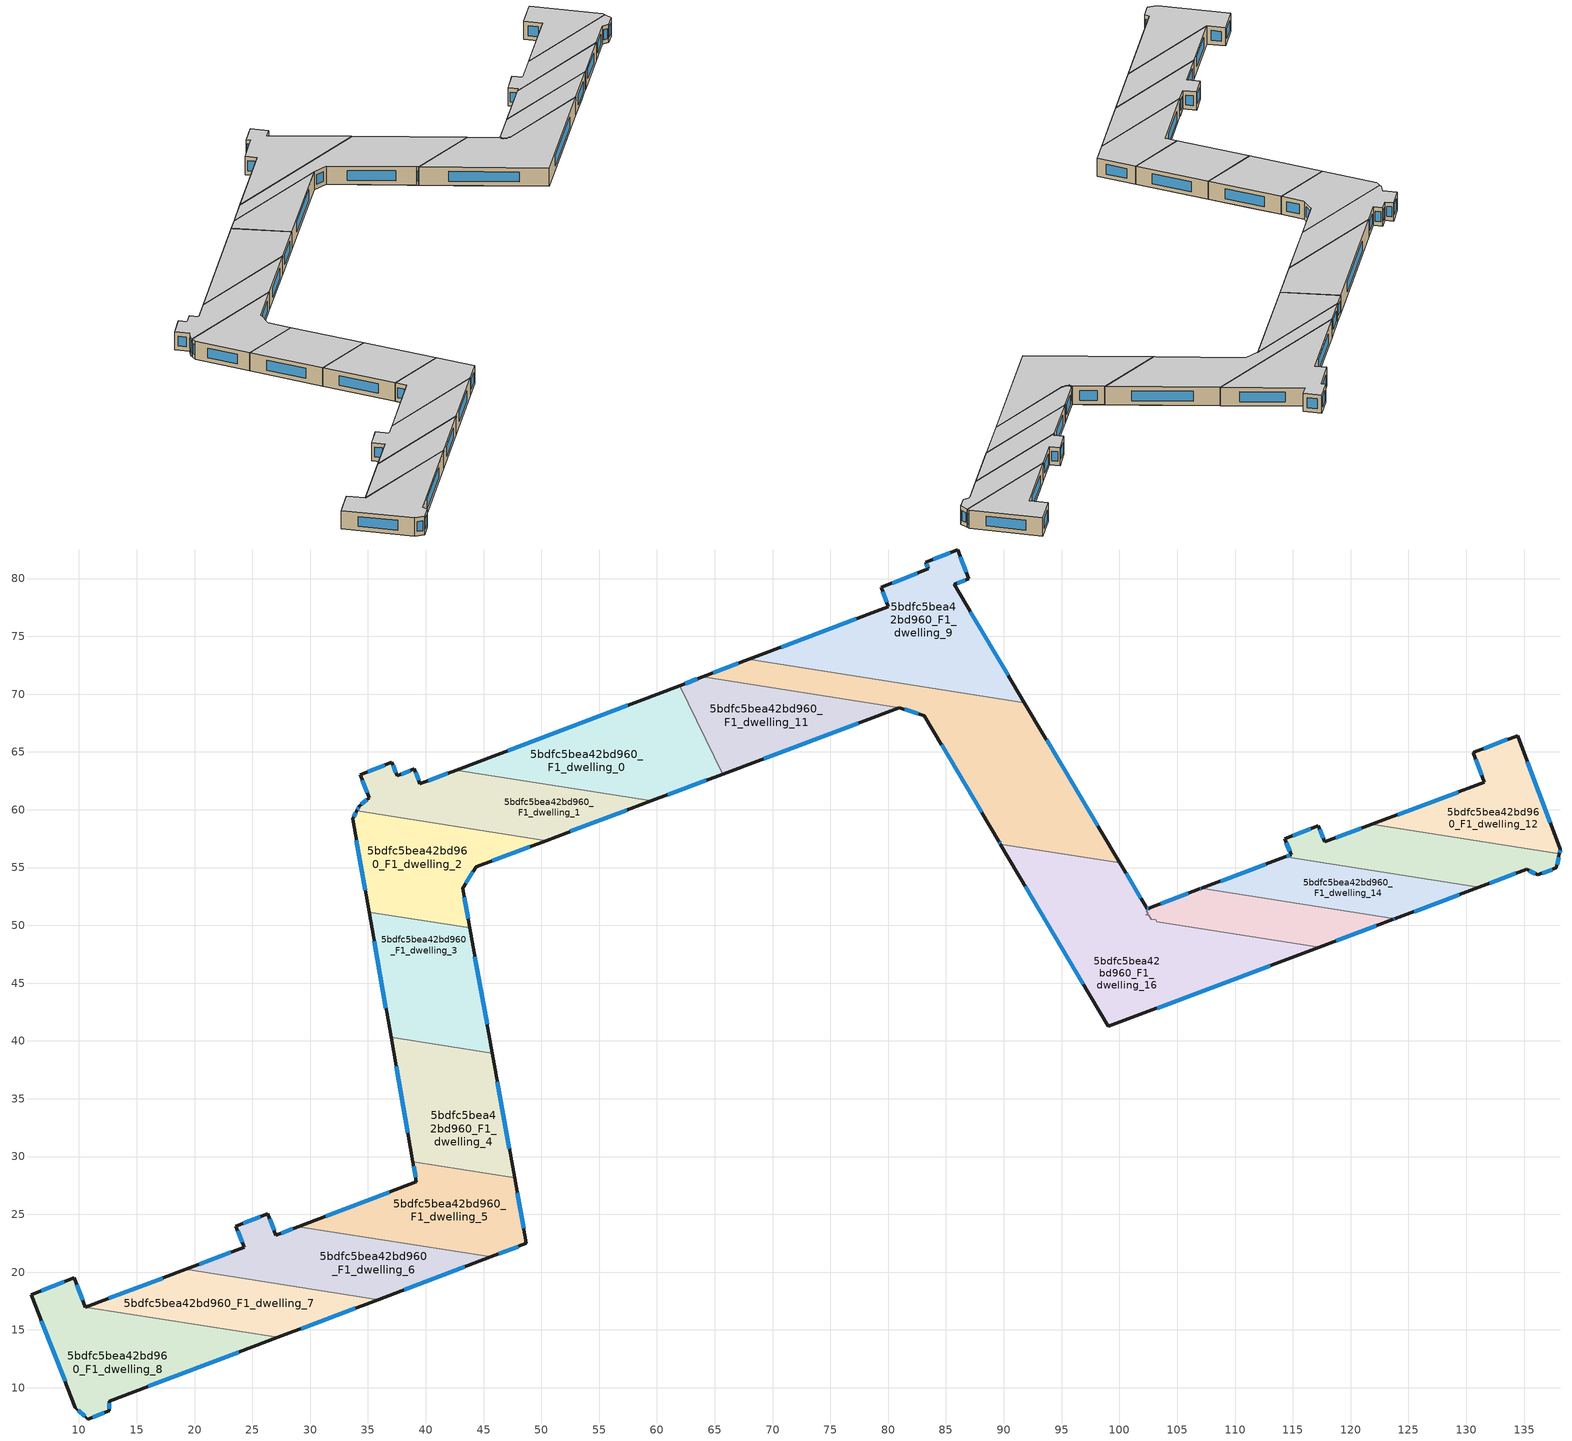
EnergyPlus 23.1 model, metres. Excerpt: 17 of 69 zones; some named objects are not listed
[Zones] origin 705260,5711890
5bdfc5bea42bd960_F1_dwelling_0
 floor to 5bdfc5bea42bd960_F0_dwelling_2 (EU_floor_Construction): 58.57,69.46 60.69,61.2 59.51,60.76 44.78,63.08 45.39,64.46 z3
 floor to 5bdfc5bea42bd960_F0_dwelling_9 (EU_floor_Construction): 61.97,70.74 65.69,63.09 60.69,61.2 58.57,69.46 z3
 floor to 5bdfc5bea42bd960_F0_dwelling_3 (EU_floor_Construction): 45.39,64.46 44.78,63.08 42.62,63.42 z3
 wall outside (EU_wall_Construction): 61.97,70.74 42.62,63.42 / 59.51,60.76 65.69,63.09 z3:6
 wall to 5bdfc5bea42bd960_F1_dwelling_1 (EU_wall_Construction): 42.62,63.42 59.51,60.76 z3:6
 wall to 5bdfc5bea42bd960_F1_dwelling_11 (EU_wall_Construction): 65.69,63.09 61.97,70.74 z3:6
 window (EU_Window_Construction): 57.49,69.05 47.1,65.11 / 60.94,61.3 64.26,62.55 z3.69:5.31
 ceiling to 5bdfc5bea42bd960_F2_dwelling_0 (EU_floor_Construction): 65.69,63.09 61.97,70.74 42.62,63.42 59.51,60.76 z6
5bdfc5bea42bd960_F1_dwelling_1
 floor to 5bdfc5bea42bd960_F0_dwelling_3 (EU_floor_Construction): 44.78,63.08 43.54,60.29 50.13,57.38 34.04,59.91 34.24,60.3 35.1,61.03 34.36,63.02 37.08,64.1 37.52,62.95 39.02,63.52 39.49,62.23 42.62,63.42 z3
 floor to 5bdfc5bea42bd960_F0_dwelling_2 (EU_floor_Construction): 59.51,60.76 50.42,57.34 50.13,57.38 43.54,60.29 44.78,63.08 z3
 wall outside (EU_wall_Construction): 42.62,63.42 39.49,62.23 39.02,63.52 37.52,62.95 37.08,64.1 34.36,63.02 35.1,61.03 34.24,60.3 34.04,59.91 / 50.42,57.34 59.51,60.76 z3:6
 wall to 5bdfc5bea42bd960_F1_dwelling_2 (EU_wall_Construction): 34.04,59.91 50.42,57.34 z3:6
 window (EU_Window_Construction): 36.45,63.85 34.99,63.27 / 37.42,63.22 37.18,63.84 / 38.67,63.39 37.87,63.08 / 39.38,62.53 39.13,63.22 / 41.9,63.14 40.22,62.5 / 52.52,58.13 57.4,59.97 / 34.2,60.21 34.09,60 / 34.9,60.86 34.44,60.47 / 34.53,62.56 34.92,61.49 z3.69:5.31
 ceiling to 5bdfc5bea42bd960_F2_dwelling_1 (EU_floor_Construction): 59.51,60.76 42.62,63.42 39.49,62.23 39.02,63.52 37.52,62.95 37.08,64.1 34.36,63.02 35.1,61.03 34.24,60.3 34.04,59.91 50.42,57.34 z6
5bdfc5bea42bd960_F1_dwelling_10
 floor to 5bdfc5bea42bd960_F0_dwelling_10 (EU_floor_Construction): 91.79,69.26 97.57,59.55 85.52,64.87 87.74,69.9 z3
 floor to 5bdfc5bea42bd960_F0_dwelling_8 (EU_floor_Construction): 87.74,69.9 85.33,64.43 83.13,68.15 80.94,68.83 73.94,69.93 67.42,72.81 67.95,73.01 z3
 floor to 5bdfc5bea42bd960_F0_dwelling_11 (EU_floor_Construction): 97.57,59.55 100.03,55.41 93.17,56.49 88.92,58.37 85.33,64.43 85.52,64.87 z3
 floor to 5bdfc5bea42bd960_F0_dwelling_9 (EU_floor_Construction): 73.94,69.93 63.96,71.5 67.42,72.81 z3
 floor to 5bdfc5bea42bd960_F0_dwelling_12 (EU_floor_Construction): 93.17,56.49 89.71,57.04 89.62,57.18 88.92,58.37 z3
 wall outside (EU_wall_Construction): 80.94,68.83 83.13,68.15 89.58,57.26 89.71,57.04 / 67.95,73.01 63.96,71.5 / 100.03,55.41 91.79,69.26 z3:6
 wall to 5bdfc5bea42bd960_F1_dwelling_11 (EU_wall_Construction): 63.96,71.5 80.94,68.83 z3:6
 wall to 5bdfc5bea42bd960_F1_dwelling_9 (EU_wall_Construction): 91.79,69.26 67.95,73.01 z3:6
 wall to 5bdfc5bea42bd960_F1_dwelling_16 (EU_wall_Construction): 89.71,57.04 100.03,55.41 z3:6
 window (EU_Window_Construction): 84.62,65.63 88.09,59.78 / 81.45,68.67 82.62,68.31 / 67.03,72.66 64.88,71.85 / 98.12,58.62 93.7,66.06 / 89.61,57.21 89.68,57.09 z3.69:5.31
 ceiling to 5bdfc5bea42bd960_F2_dwelling_10 (EU_floor_Construction): 100.03,55.41 91.79,69.26 67.95,73.01 63.96,71.5 80.94,68.83 83.13,68.15 89.58,57.26 89.71,57.04 z6
5bdfc5bea42bd960_F1_dwelling_11
 floor to 5bdfc5bea42bd960_F0_dwelling_9 (EU_floor_Construction): 78.51,67.91 65.69,63.09 61.97,70.74 63.96,71.5 73.94,69.93 z3
 floor to 5bdfc5bea42bd960_F0_dwelling_8 (EU_floor_Construction): 80.94,68.83 78.51,67.91 73.94,69.93 z3
 wall outside (EU_wall_Construction): 65.69,63.09 80.94,68.83 / 63.96,71.5 61.97,70.74 z3:6
 window (EU_Window_Construction): 69.22,64.42 77.41,67.5 / 63.5,71.32 62.43,70.92 z3.69:5.31
 ceiling to 5bdfc5bea42bd960_F2_dwelling_11 (EU_floor_Construction): 80.94,68.83 63.96,71.5 61.97,70.74 65.69,63.09 z6
5bdfc5bea42bd960_F1_dwelling_12
 floor to 5bdfc5bea42bd960_F0_dwelling_14 (EU_floor_Construction): 134.44,66.42 138.14,56.59 138.05,56.19 129.02,57.61 124.35,59.67 131.55,62.37 130.62,64.95 130.64,64.96 z3
 floor to 5bdfc5bea42bd960_F0_dwelling_15 (EU_floor_Construction): 129.02,57.61 121.85,58.74 124.35,59.67 z3
 wall outside (EU_wall_Construction): 138.05,56.19 138.14,56.59 134.44,66.42 130.64,64.96 130.62,64.95 131.55,62.37 121.84,58.74 z3:6
 wall to 5bdfc5bea42bd960_F1_dwelling_13 (EU_wall_Construction): 121.84,58.74 138.05,56.19 z3:6
 window (EU_Window_Construction): 130.84,64.35 131.34,62.97 / 133.56,66.08 131.52,65.29 / 137.28,58.86 135.3,64.14 / 138.07,56.28 138.12,56.5 / 129.31,61.53 124.09,59.58 z3.69:5.31
 ceiling to 5bdfc5bea42bd960_F2_dwelling_12 (EU_floor_Construction): 138.05,56.19 138.14,56.59 134.44,66.42 130.64,64.96 130.62,64.95 131.55,62.37 121.84,58.74 z6
5bdfc5bea42bd960_F1_dwelling_13
 floor to 5bdfc5bea42bd960_F0_dwelling_15 (EU_floor_Construction): 135.24,54.86 131.08,53.29 124.2,54.38 117.78,57.21 121.85,58.74 129.02,57.61 z3
 floor to 5bdfc5bea42bd960_F0_dwelling_14 (EU_floor_Construction): 138.05,56.19 137.8,54.96 136.29,54.4 136.19,54.36 135.24,54.86 129.02,57.61 z3
 floor to 5bdfc5bea42bd960_F0_dwelling_16 (EU_floor_Construction): 124.2,54.38 114.36,55.92 114.86,56.12 114.32,57.47 117.21,58.62 117.78,57.21 z3
 wall outside (EU_wall_Construction): 121.84,58.74 117.78,57.21 117.21,58.62 114.32,57.47 114.86,56.12 114.35,55.92 / 131.08,53.29 135.24,54.86 136.19,54.36 137.8,54.96 138.05,56.19 z3:6
 wall to 5bdfc5bea42bd960_F1_dwelling_14 (EU_wall_Construction): 114.35,55.92 131.08,53.29 z3:6
 window (EU_Window_Construction): 114.45,57.16 114.74,56.43 / 116.54,58.35 114.99,57.74 / 117.65,57.54 117.34,58.29 / 120.9,58.38 118.72,57.57 / 137.86,55.24 138,55.9 / 136.57,54.5 137.43,54.82 / 135.46,54.74 135.97,54.48 / 132.04,53.66 134.28,54.5 / 114.75,56.07 114.47,55.97 z3.69:5.31
 ceiling to 5bdfc5bea42bd960_F2_dwelling_13 (EU_floor_Construction): 137.8,54.96 138.05,56.19 121.84,58.74 117.78,57.21 117.21,58.62 114.32,57.47 114.86,56.12 114.35,55.92 131.08,53.29 135.24,54.86 136.19,54.36 z6
5bdfc5bea42bd960_F1_dwelling_14
 floor to 5bdfc5bea42bd960_F0_dwelling_16 (EU_floor_Construction): 128.68,52.4 123.8,50.56 116.08,51.77 110.27,54.34 110.3,54.41 114.36,55.92 124.2,54.38 z3
 floor to 5bdfc5bea42bd960_F0_dwelling_12 (EU_floor_Construction): 110.3,54.41 110.27,54.34 109.59,52.8 107.06,53.19 z3
 floor to 5bdfc5bea42bd960_F0_dwelling_15 (EU_floor_Construction): 131.08,53.29 128.68,52.4 124.2,54.38 z3
 floor to 5bdfc5bea42bd960_F0_dwelling_17 (EU_floor_Construction): 116.08,51.77 109.59,52.8 110.27,54.34 z3
 wall outside (EU_wall_Construction): 123.8,50.56 131.08,53.29 / 114.35,55.92 107.06,53.19 z3:6
 wall to 5bdfc5bea42bd960_F1_dwelling_15 (EU_wall_Construction): 107.06,53.19 123.8,50.56 z3:6
 window (EU_Window_Construction): 125.49,51.19 129.4,52.66 / 112.67,55.29 108.75,53.83 z3.69:5.31
 ceiling to 5bdfc5bea42bd960_F2_dwelling_14 (EU_floor_Construction): 131.08,53.29 114.35,55.92 107.06,53.19 123.8,50.56 z6
5bdfc5bea42bd960_F1_dwelling_15
 floor to 5bdfc5bea42bd960_F0_dwelling_12 (EU_floor_Construction): 109.59,52.8 108.15,49.54 103.24,50.31 103.14,50.48 102.76,50.54 102.56,50.88 102.28,50.92 102.48,51 102.33,51.26 102.61,51.37 102.54,51.5 107.06,53.19 z3
 floor to 5bdfc5bea42bd960_F0_dwelling_17 (EU_floor_Construction): 121.11,49.55 117.27,48.11 108.15,49.54 109.59,52.8 116.08,51.77 z3
 floor to 5bdfc5bea42bd960_F0_dwelling_16 (EU_floor_Construction): 123.8,50.56 123.77,50.55 121.11,49.55 116.08,51.77 z3
 wall outside (EU_wall_Construction): 107.06,53.19 106.96,53.16 102.54,51.5 / 117.27,48.11 123.71,50.53 123.8,50.56 z3:6
 wall to 5bdfc5bea42bd960_F1_dwelling_16 (EU_wall_Construction): 102.54,51.5 102.61,51.37 102.33,51.26 102.48,51 102.28,50.92 102.56,50.88 102.76,50.54 103.14,50.48 103.24,50.31 117.27,48.11 z3:6
 window (EU_Window_Construction): 107.04,53.18 106.99,53.17 / 123.73,50.53 123.78,50.55 / 118.76,48.67 122.22,49.97 / 105.94,52.77 103.56,51.88 z3.69:5.31
 ceiling to 5bdfc5bea42bd960_F2_dwelling_15 (EU_floor_Construction): 123.71,50.53 123.8,50.56 107.06,53.19 106.96,53.16 102.54,51.5 102.61,51.37 102.33,51.26 102.48,51 102.28,50.92 102.56,50.88 102.76,50.54 103.14,50.48 103.24,50.31 117.27,48.11 z6
5bdfc5bea42bd960_F1_dwelling_16
 floor to 5bdfc5bea42bd960_F0_dwelling_13 (EU_floor_Construction): 106.75,46.37 105.57,43.71 99.05,41.26 92.23,52.78 z3
 floor to 5bdfc5bea42bd960_F0_dwelling_12 (EU_floor_Construction): 108.15,49.54 106.75,46.37 92.23,52.78 89.71,57.04 93.17,56.49 101.61,52.76 102.39,51.45 102.54,51.5 102.61,51.37 102.33,51.26 102.48,51 102.28,50.92 102.56,50.88 102.76,50.54 103.14,50.48 103.24,50.31 z3
 floor to 5bdfc5bea42bd960_F0_dwelling_17 (EU_floor_Construction): 117.27,48.11 105.57,43.71 108.15,49.54 z3
 floor to 5bdfc5bea42bd960_F0_dwelling_11 (EU_floor_Construction): 100.03,55.41 101.61,52.76 93.17,56.49 z3
 wall outside (EU_wall_Construction): 102.54,51.5 102.39,51.45 100.03,55.41 / 89.71,57.04 99.05,41.26 117.27,48.11 z3:6
 window (EU_Window_Construction): 101.85,52.36 100.58,54.49 / 102.5,51.49 102.43,51.46 / 103.27,42.85 113.05,46.52 / 91.87,53.38 96.89,44.92 z3.69:5.31
 ceiling to 5bdfc5bea42bd960_F2_dwelling_16 (EU_floor_Construction): 117.27,48.11 103.24,50.31 103.14,50.48 102.76,50.54 102.56,50.88 102.28,50.92 102.48,51 102.33,51.26 102.61,51.37 102.54,51.5 102.39,51.45 100.03,55.41 89.71,57.04 99.05,41.26 z6
5bdfc5bea42bd960_F1_dwelling_2
 floor to 5bdfc5bea42bd960_F0_dwelling_3 (EU_floor_Construction): 50.13,57.38 50.16,57.37 50.09,57.21 44.36,55.05 43.19,53.2 43.81,49.77 35.1,51.14 33.68,59.23 34.04,59.91 z3
 floor to 5bdfc5bea42bd960_F0_dwelling_2 (EU_floor_Construction): 50.42,57.34 50.09,57.21 50.16,57.37 50.13,57.38 z3
 wall outside (EU_wall_Construction): 43.81,49.77 43.19,53.2 44.36,55.05 50.42,57.34 / 34.04,59.91 33.68,59.23 35.1,51.14 z3:6
 wall to 5bdfc5bea42bd960_F1_dwelling_3 (EU_wall_Construction): 35.1,51.14 43.81,49.77 z3:6
 window (EU_Window_Construction): 45.76,55.58 49.01,56.81 / 43.46,53.63 44.09,54.63 / 43.67,50.57 43.34,52.41 / 34.01,57.36 34.77,53.02 / 33.96,59.75 33.76,59.39 z3.69:5.31
 ceiling to 5bdfc5bea42bd960_F2_dwelling_2 (EU_floor_Construction): 43.81,49.77 43.19,53.2 44.36,55.05 50.42,57.34 34.04,59.91 33.68,59.23 35.1,51.14 z6
5bdfc5bea42bd960_F1_dwelling_3
 floor to 5bdfc5bea42bd960_F0_dwelling_4 (EU_floor_Construction): 44.34,44.21 42.26,39.5 37,40.32 36.35,44.01 37.73,47.13 z3
 floor to 5bdfc5bea42bd960_F0_dwelling_5 (EU_floor_Construction): 44.67,44.96 45.75,38.95 42.26,39.5 z3
 floor to 5bdfc5bea42bd960_F0_dwelling_3 (EU_floor_Construction): 43.81,49.77 44.67,44.96 44.34,44.21 37.73,47.13 36.35,44.01 35.1,51.14 z3
 wall outside (EU_wall_Construction): 35.1,51.14 37,40.32 / 45.75,38.95 43.81,49.77 z3:6
 wall to 5bdfc5bea42bd960_F1_dwelling_4 (EU_wall_Construction): 37,40.32 45.75,38.95 z3:6
 window (EU_Window_Construction): 35.54,48.64 36.56,42.83 / 45.3,41.45 44.26,47.27 z3.69:5.31
 ceiling to 5bdfc5bea42bd960_F2_dwelling_3 (EU_floor_Construction): 45.75,38.95 43.81,49.77 35.1,51.14 37,40.32 z6
5bdfc5bea42bd960_F1_dwelling_4
 floor to 5bdfc5bea42bd960_F0_dwelling_5 (EU_floor_Construction): 45.75,38.95 47.37,29.96 40,29.38 38.89,29.56 38.6,31.21 42.26,39.5 z3
 floor to 5bdfc5bea42bd960_F0_dwelling_4 (EU_floor_Construction): 42.26,39.5 38.6,31.21 37,40.32 z3
 floor to 5bdfc5bea42bd960_F0_dwelling_6 (EU_floor_Construction): 47.37,29.96 47.69,28.17 40,29.38 z3
 wall outside (EU_wall_Construction): 37,40.32 38.89,29.56 / 47.69,28.17 45.75,38.95 z3:6
 wall to 5bdfc5bea42bd960_F1_dwelling_5 (EU_wall_Construction): 38.89,29.56 47.69,28.17 z3:6
 window (EU_Window_Construction): 37.44,37.83 38.45,32.05 / 47.24,30.67 46.2,36.45 z3.69:5.31
 ceiling to 5bdfc5bea42bd960_F2_dwelling_4 (EU_floor_Construction): 47.69,28.17 45.75,38.95 37,40.32 38.89,29.56 z6
5bdfc5bea42bd960_F1_dwelling_5
 floor to 5bdfc5bea42bd960_F0_dwelling_6 (EU_floor_Construction): 47.69,28.17 48.71,22.49 45.6,21.31 28.96,23.93 39.2,27.81 38.94,29.3 40,29.38 z3
 floor to 5bdfc5bea42bd960_F0_dwelling_5 (EU_floor_Construction): 40,29.38 38.94,29.3 38.89,29.56 z3
 wall outside (EU_wall_Construction): 45.6,21.31 48.71,22.49 47.69,28.17 / 38.89,29.56 39.2,27.81 28.96,23.93 z3:6
 wall to 5bdfc5bea42bd960_F1_dwelling_6 (EU_wall_Construction): 28.96,23.93 45.6,21.31 z3:6
 window (EU_Window_Construction): 48.47,23.81 47.93,26.86 / 46.32,21.59 47.99,22.22 / 36.83,26.91 31.33,24.83 / 38.96,29.15 39.13,28.21 z3.69:5.31
 ceiling to 5bdfc5bea42bd960_F2_dwelling_5 (EU_floor_Construction): 48.71,22.49 47.69,28.17 38.89,29.56 39.2,27.81 28.96,23.93 45.6,21.31 z6
5bdfc5bea42bd960_F1_dwelling_6
 floor to 5bdfc5bea42bd960_F0_dwelling_6 (EU_floor_Construction): 45.6,21.31 35.89,17.64 30.7,18.45 28.88,23.9 28.96,23.93 z3
 floor to 5bdfc5bea42bd960_F0_dwelling_0 (EU_floor_Construction): 28.88,23.9 30.7,18.45 19.25,20.25 24.28,22.16 23.58,23.99 26.34,25.04 27.05,23.21 z3
 wall outside (EU_wall_Construction): 35.89,17.64 45.6,21.31 / 28.96,23.93 27.05,23.21 26.34,25.04 23.58,23.99 24.28,22.16 19.25,20.25 z3:6
 wall to 5bdfc5bea42bd960_F1_dwelling_7 (EU_wall_Construction): 19.25,20.25 35.89,17.64 z3:6
 window (EU_Window_Construction): 38.14,18.49 43.36,20.46 / 23.12,21.72 20.41,20.69 / 23.74,23.57 24.12,22.58 / 25.7,24.79 24.22,24.23 / 26.88,23.63 26.5,24.61 / 28.52,23.76 27.49,23.37 z3.69:5.31
 ceiling to 5bdfc5bea42bd960_F2_dwelling_6 (EU_floor_Construction): 45.6,21.31 28.96,23.93 27.05,23.21 26.34,25.04 23.58,23.99 24.28,22.16 19.25,20.25 35.89,17.64 z6
5bdfc5bea42bd960_F1_dwelling_7
 floor to 5bdfc5bea42bd960_F0_dwelling_0 (EU_floor_Construction): 30.7,18.45 31.53,15.99 27.21,14.35 10.56,16.97 19.25,20.25 z3
 floor to 5bdfc5bea42bd960_F0_dwelling_6 (EU_floor_Construction): 35.89,17.64 31.53,15.99 30.7,18.45 z3
 wall outside (EU_wall_Construction): 19.25,20.25 10.56,16.97 / 27.21,14.35 35.89,17.64 z3:6
 wall to 5bdfc5bea42bd960_F1_dwelling_8 (EU_wall_Construction): 10.56,16.97 27.21,14.35 z3:6
 window (EU_Window_Construction): 17.24,19.49 12.57,17.73 / 29.22,15.11 33.88,16.88 z3.69:5.31
 ceiling to 5bdfc5bea42bd960_F2_dwelling_7 (EU_floor_Construction): 35.89,17.64 19.25,20.25 10.56,16.97 27.21,14.35 z6
5bdfc5bea42bd960_F1_dwelling_8
 floor to 5bdfc5bea42bd960_F0_dwelling_1 (EU_floor_Construction): 21.44,12.17 12.64,8.84 12.61,8.01 10.77,7.3 9.7,8.28 5.87,18.06 9.6,19.5 10.56,16.97 z3
 floor to 5bdfc5bea42bd960_F0_dwelling_0 (EU_floor_Construction): 27.21,14.35 21.44,12.17 10.56,16.97 z3
 wall outside (EU_wall_Construction): 10.56,16.97 9.6,19.5 5.87,18.06 9.7,8.28 10.77,7.3 12.61,8.01 12.64,8.84 27.21,14.35 z3:6
 window (EU_Window_Construction): 16.02,10.11 23.84,13.08 / 12.62,8.2 12.64,8.65 / 11.19,7.47 12.19,7.85 / 9.95,8.06 10.52,7.53 / 6.76,15.8 8.81,10.55 / 8.74,19.17 6.73,18.39 / 10.34,17.56 9.82,18.92 z3.69:5.31
 ceiling to 5bdfc5bea42bd960_F2_dwelling_8 (EU_floor_Construction): 27.21,14.35 10.56,16.97 9.6,19.5 5.87,18.06 9.7,8.28 10.77,7.3 12.61,8.01 12.64,8.84 z6
5bdfc5bea42bd960_F1_dwelling_9
 floor to 5bdfc5bea42bd960_F0_dwelling_7 (EU_floor_Construction): 86.03,82.47 86.98,79.96 85.7,79.5 89.3,73.44 87.96,70.39 75.53,75.88 80.01,77.58 79.39,79.22 83.47,80.84 83.26,81.41 z3
 floor to 5bdfc5bea42bd960_F0_dwelling_10 (EU_floor_Construction): 89.3,73.44 91.79,69.26 87.74,69.9 z3
 floor to 5bdfc5bea42bd960_F0_dwelling_8 (EU_floor_Construction): 87.96,70.39 87.74,69.9 67.95,73.01 75.53,75.88 z3
 wall outside (EU_wall_Construction): 91.79,69.26 85.7,79.5 86.98,79.96 86.03,82.47 83.26,81.41 83.47,80.84 79.39,79.22 80.01,77.58 67.95,73.01 z3:6
 window (EU_Window_Construction): 79.53,78.84 79.86,77.96 / 82.52,80.46 80.33,79.6 / 83.31,81.27 83.42,80.97 / 85.39,82.22 83.9,81.65 / 86.76,80.54 86.25,81.89 / 85.99,79.61 86.68,79.86 / 90.38,71.63 87.11,77.13 / 77.22,76.52 70.74,74.07 z3.69:5.31
 ceiling to 5bdfc5bea42bd960_F2_dwelling_9 (EU_floor_Construction): 91.79,69.26 85.7,79.5 86.98,79.96 86.03,82.47 83.26,81.41 83.47,80.84 79.39,79.22 80.01,77.58 67.95,73.01 z6
[Building]
EU S2 Campaign: North Axis=0; Terrain=City; Solar Distribution=FullExterior
[Site:Location]
London: Latitude=51.5; Longitude=-0.5; Time Zone=0; Elevation=25
[SizingPeriod:WeatherFileDays]
AnnualSizingPeriod: Begin Month=1; Begin Day of Month=1; End Month=12; End Day of Month=31; Day of Week for Start Day=Monday; Use Weather File Daylight Saving Period=No; Use Weather File Rain and Snow Indicators=No
[MATERIAL]
EU_InternalMass_Material: Roughness=MediumRough; Thickness=0.1; Conductivity=1; Density=1800; Specific Heat=900; Thermal Absorptance=0.9; Solar Absorptance=0.7; Visible Absorptance=0.7
[MATERIAL:NOMASS] Roughness=MediumRough; Thermal Absorptance=0.9; Solar Absorptance=0.7; Visible Absorptance=0.7
Name | Thermal Resistance
EU_wall_NoMass | 0.635353
EU_floor_NoMass | 1.96382
[WINDOWMATERIAL:SIMPLEGLAZINGSYSTEM]
EU_Window_SimpleGlazing: UFactor=2.96269; Solar Heat Gain Coefficient=0.76; Visible Transmittance=0.76
[CONSTRUCTION]
EU_wall_Construction: EU_wall_NoMass
EU_floor_Construction: EU_floor_NoMass
EU_InternalMass_Construction: EU_InternalMass_Material
EU_Window_Construction: EU_Window_SimpleGlazing
[ZONE] Type=1; Multiplier=1; Ceiling Height=autocalculate; Floor Area=autocalculate; Part of Total Floor Area=Yes
Name | Volume
5bdfc5bea42bd960_F1_dwelling_0 | 346.6875
5bdfc5bea42bd960_F1_dwelling_1 | 275.544
5bdfc5bea42bd960_F1_dwelling_10 | 493.362
5bdfc5bea42bd960_F1_dwelling_11 | 234.375
5bdfc5bea42bd960_F1_dwelling_12 | 211.975
5bdfc5bea42bd960_F1_dwelling_13 | 219.42
5bdfc5bea42bd960_F1_dwelling_14 | 194.71
5bdfc5bea42bd960_F1_dwelling_15 | 171.369
5bdfc5bea42bd960_F1_dwelling_16 | 499.579
5bdfc5bea42bd960_F1_dwelling_2 | 275.589
5bdfc5bea42bd960_F1_dwelling_3 | 275.548
5bdfc5bea42bd960_F1_dwelling_4 | 275.533
5bdfc5bea42bd960_F1_dwelling_5 | 273.933
5bdfc5bea42bd960_F1_dwelling_6 | 277.2
5bdfc5bea42bd960_F1_dwelling_7 | 232.2
5bdfc5bea42bd960_F1_dwelling_8 | 318.9375
5bdfc5bea42bd960_F1_dwelling_9 | 384.081
[INTERNALMASS] Construction=EU_InternalMass_Construction
Name | Zone or ZoneList | Surface Area
5bdfc5bea42bd960_F1_dwelling_0_EU_InternalMass | 5bdfc5bea42bd960_F1_dwelling_0 | 115.563
5bdfc5bea42bd960_F1_dwelling_1_EU_InternalMass | 5bdfc5bea42bd960_F1_dwelling_1 | 91.8486
5bdfc5bea42bd960_F1_dwelling_2_EU_InternalMass | 5bdfc5bea42bd960_F1_dwelling_2 | 91.8633
5bdfc5bea42bd960_F1_dwelling_3_EU_InternalMass | 5bdfc5bea42bd960_F1_dwelling_3 | 91.8493
5bdfc5bea42bd960_F1_dwelling_4_EU_InternalMass | 5bdfc5bea42bd960_F1_dwelling_4 | 91.8446
5bdfc5bea42bd960_F1_dwelling_5_EU_InternalMass | 5bdfc5bea42bd960_F1_dwelling_5 | 91.3112
5bdfc5bea42bd960_F1_dwelling_6_EU_InternalMass | 5bdfc5bea42bd960_F1_dwelling_6 | 92.3996
5bdfc5bea42bd960_F1_dwelling_7_EU_InternalMass | 5bdfc5bea42bd960_F1_dwelling_7 | 77.3999
5bdfc5bea42bd960_F1_dwelling_8_EU_InternalMass | 5bdfc5bea42bd960_F1_dwelling_8 | 106.313
5bdfc5bea42bd960_F1_dwelling_9_EU_InternalMass | 5bdfc5bea42bd960_F1_dwelling_9 | 128.035
5bdfc5bea42bd960_F1_dwelling_10_EU_InternalMass | 5bdfc5bea42bd960_F1_dwelling_10 | 164.448
5bdfc5bea42bd960_F1_dwelling_11_EU_InternalMass | 5bdfc5bea42bd960_F1_dwelling_11 | 78.1274
5bdfc5bea42bd960_F1_dwelling_12_EU_InternalMass | 5bdfc5bea42bd960_F1_dwelling_12 | 70.6648
5bdfc5bea42bd960_F1_dwelling_13_EU_InternalMass | 5bdfc5bea42bd960_F1_dwelling_13 | 73.1359
5bdfc5bea42bd960_F1_dwelling_14_EU_InternalMass | 5bdfc5bea42bd960_F1_dwelling_14 | 64.8996
5bdfc5bea42bd960_F1_dwelling_15_EU_InternalMass | 5bdfc5bea42bd960_F1_dwelling_15 | 57.1176
5bdfc5bea42bd960_F1_dwelling_16_EU_InternalMass | 5bdfc5bea42bd960_F1_dwelling_16 | 166.529
[OTHEREQUIPMENT] Fuel Type=Electricity; Design Level Calculation Method=Watts/Area; Power per Zone Floor Area=1; Fraction Latent=0; Fraction Radiant=0; Fraction Lost=0; Carbon Dioxide Generation Rate=0; EndUse Subcategory=EU_Step8_InternalGains
Name | Zone or ZoneList or Space or SpaceList | Schedule
EU_Step8_InternalGain_5bdfc5bea42bd960_F1_dwelling_0_f000 | 5bdfc5bea42bd960_F1_dwelling_0 | EU_Step8_GainSchedule_5bdfc5bea42bd960_F1_dwelling_0_f000
EU_Step8_InternalGain_5bdfc5bea42bd960_F1_dwelling_1_f000 | 5bdfc5bea42bd960_F1_dwelling_1 | EU_Step8_GainSchedule_5bdfc5bea42bd960_F1_dwelling_1_f000
EU_Step8_InternalGain_5bdfc5bea42bd960_F1_dwelling_2_f000 | 5bdfc5bea42bd960_F1_dwelling_2 | EU_Step8_GainSchedule_5bdfc5bea42bd960_F1_dwelling_2_f000
EU_Step8_InternalGain_5bdfc5bea42bd960_F1_dwelling_3_f000 | 5bdfc5bea42bd960_F1_dwelling_3 | EU_Step8_GainSchedule_5bdfc5bea42bd960_F1_dwelling_3_f000
EU_Step8_InternalGain_5bdfc5bea42bd960_F1_dwelling_4_f000 | 5bdfc5bea42bd960_F1_dwelling_4 | EU_Step8_GainSchedule_5bdfc5bea42bd960_F1_dwelling_4_f000
EU_Step8_InternalGain_5bdfc5bea42bd960_F1_dwelling_5_f000 | 5bdfc5bea42bd960_F1_dwelling_5 | EU_Step8_GainSchedule_5bdfc5bea42bd960_F1_dwelling_5_f000
EU_Step8_InternalGain_5bdfc5bea42bd960_F1_dwelling_6_f000 | 5bdfc5bea42bd960_F1_dwelling_6 | EU_Step8_GainSchedule_5bdfc5bea42bd960_F1_dwelling_6_f000
EU_Step8_InternalGain_5bdfc5bea42bd960_F1_dwelling_7_f000 | 5bdfc5bea42bd960_F1_dwelling_7 | EU_Step8_GainSchedule_5bdfc5bea42bd960_F1_dwelling_7_f000
EU_Step8_InternalGain_5bdfc5bea42bd960_F1_dwelling_8_f000 | 5bdfc5bea42bd960_F1_dwelling_8 | EU_Step8_GainSchedule_5bdfc5bea42bd960_F1_dwelling_8_f000
EU_Step8_InternalGain_5bdfc5bea42bd960_F1_dwelling_9_f000 | 5bdfc5bea42bd960_F1_dwelling_9 | EU_Step8_GainSchedule_5bdfc5bea42bd960_F1_dwelling_9_f000
EU_Step8_InternalGain_5bdfc5bea42bd960_F1_dwelling_10_f000 | 5bdfc5bea42bd960_F1_dwelling_10 | EU_Step8_GainSchedule_5bdfc5bea42bd960_F1_dwelling_10_f000
EU_Step8_InternalGain_5bdfc5bea42bd960_F1_dwelling_11_f000 | 5bdfc5bea42bd960_F1_dwelling_11 | EU_Step8_GainSchedule_5bdfc5bea42bd960_F1_dwelling_11_f000
EU_Step8_InternalGain_5bdfc5bea42bd960_F1_dwelling_12_f000 | 5bdfc5bea42bd960_F1_dwelling_12 | EU_Step8_GainSchedule_5bdfc5bea42bd960_F1_dwelling_12_f000
EU_Step8_InternalGain_5bdfc5bea42bd960_F1_dwelling_13_f000 | 5bdfc5bea42bd960_F1_dwelling_13 | EU_Step8_GainSchedule_5bdfc5bea42bd960_F1_dwelling_13_f000
EU_Step8_InternalGain_5bdfc5bea42bd960_F1_dwelling_14_f000 | 5bdfc5bea42bd960_F1_dwelling_14 | EU_Step8_GainSchedule_5bdfc5bea42bd960_F1_dwelling_14_f000
EU_Step8_InternalGain_5bdfc5bea42bd960_F1_dwelling_15_f000 | 5bdfc5bea42bd960_F1_dwelling_15 | EU_Step8_GainSchedule_5bdfc5bea42bd960_F1_dwelling_15_f000
EU_Step8_InternalGain_5bdfc5bea42bd960_F1_dwelling_16_f000 | 5bdfc5bea42bd960_F1_dwelling_16 | EU_Step8_GainSchedule_5bdfc5bea42bd960_F1_dwelling_16_f000
[ZONEVENTILATION:DESIGNFLOWRATE] Schedule=EU_AlwaysOn; Design Flow Rate Calculation Method=AirChanges/Hour; Air Changes per Hour=0.555504; Ventilation Type=Natural; Fan Pressure Rise=0; Fan Total Efficiency=1; Constant Term Coefficient=1; Temperature Term Coefficient=0; Velocity Term Coefficient=0; Velocity Squared Term Coefficient=0; Minimum Indoor Temperature=-100; Maximum Indoor Temperature=100; Delta Temperature=-100; Minimum Outdoor Temperature=-100; Maximum Outdoor Temperature=100; Maximum Wind Speed=40
Name | Zone or ZoneList or Space or SpaceList
EU_ConstantAir_5bdfc5bea42bd960_F1_dwelling_0 | 5bdfc5bea42bd960_F1_dwelling_0
EU_ConstantAir_5bdfc5bea42bd960_F1_dwelling_1 | 5bdfc5bea42bd960_F1_dwelling_1
EU_ConstantAir_5bdfc5bea42bd960_F1_dwelling_2 | 5bdfc5bea42bd960_F1_dwelling_2
EU_ConstantAir_5bdfc5bea42bd960_F1_dwelling_3 | 5bdfc5bea42bd960_F1_dwelling_3
EU_ConstantAir_5bdfc5bea42bd960_F1_dwelling_4 | 5bdfc5bea42bd960_F1_dwelling_4
EU_ConstantAir_5bdfc5bea42bd960_F1_dwelling_5 | 5bdfc5bea42bd960_F1_dwelling_5
EU_ConstantAir_5bdfc5bea42bd960_F1_dwelling_6 | 5bdfc5bea42bd960_F1_dwelling_6
EU_ConstantAir_5bdfc5bea42bd960_F1_dwelling_7 | 5bdfc5bea42bd960_F1_dwelling_7
EU_ConstantAir_5bdfc5bea42bd960_F1_dwelling_8 | 5bdfc5bea42bd960_F1_dwelling_8
EU_ConstantAir_5bdfc5bea42bd960_F1_dwelling_9 | 5bdfc5bea42bd960_F1_dwelling_9
EU_ConstantAir_5bdfc5bea42bd960_F1_dwelling_10 | 5bdfc5bea42bd960_F1_dwelling_10
EU_ConstantAir_5bdfc5bea42bd960_F1_dwelling_11 | 5bdfc5bea42bd960_F1_dwelling_11
EU_ConstantAir_5bdfc5bea42bd960_F1_dwelling_12 | 5bdfc5bea42bd960_F1_dwelling_12
EU_ConstantAir_5bdfc5bea42bd960_F1_dwelling_13 | 5bdfc5bea42bd960_F1_dwelling_13
EU_ConstantAir_5bdfc5bea42bd960_F1_dwelling_14 | 5bdfc5bea42bd960_F1_dwelling_14
EU_ConstantAir_5bdfc5bea42bd960_F1_dwelling_15 | 5bdfc5bea42bd960_F1_dwelling_15
EU_ConstantAir_5bdfc5bea42bd960_F1_dwelling_16 | 5bdfc5bea42bd960_F1_dwelling_16
[HVACTEMPLATE:ZONE:IDEALLOADSAIRSYSTEM] System Availability Schedule=EU_AlwaysOn; Maximum Heating Supply Air Temperature=50; Minimum Cooling Supply Air Temperature=13; Maximum Heating Supply Air Humidity Ratio=0.0156; Minimum Cooling Supply Air Humidity Ratio=0.0077; Heating Limit=NoLimit; Cooling Limit=NoLimit; Heating Availability Schedule=EU_AlwaysOn; Cooling Availability Schedule=EU_CoolingOff; Dehumidification Control Type=ConstantSensibleHeatRatio; Cooling Sensible Heat Ratio=0.7; Dehumidification Setpoint=60; Humidification Control Type=None; Humidification Setpoint=30; Outdoor Air Method=None; Outdoor Air Flow Rate per Person=0.00944; Outdoor Air Flow Rate per Zone Floor Area=0; Outdoor Air Flow Rate per Zone=0; Demand Controlled Ventilation Type=None; Outdoor Air Economizer Type=NoEconomizer; Heat Recovery Type=None; Sensible Heat Recovery Effectiveness=0.7; Latent Heat Recovery Effectiveness=0.65
Name | Template Thermostat
5bdfc5bea42bd960_F1_dwelling_0 | EU_HeatOnly_5bdfc5bea42bd960_F1_dwelling_0
5bdfc5bea42bd960_F1_dwelling_1 | EU_HeatOnly_5bdfc5bea42bd960_F1_dwelling_1
5bdfc5bea42bd960_F1_dwelling_2 | EU_HeatOnly_5bdfc5bea42bd960_F1_dwelling_2
5bdfc5bea42bd960_F1_dwelling_3 | EU_HeatOnly_5bdfc5bea42bd960_F1_dwelling_3
5bdfc5bea42bd960_F1_dwelling_4 | EU_HeatOnly_5bdfc5bea42bd960_F1_dwelling_4
5bdfc5bea42bd960_F1_dwelling_5 | EU_HeatOnly_5bdfc5bea42bd960_F1_dwelling_5
5bdfc5bea42bd960_F1_dwelling_6 | EU_HeatOnly_5bdfc5bea42bd960_F1_dwelling_6
5bdfc5bea42bd960_F1_dwelling_7 | EU_HeatOnly_5bdfc5bea42bd960_F1_dwelling_7
5bdfc5bea42bd960_F1_dwelling_8 | EU_HeatOnly_5bdfc5bea42bd960_F1_dwelling_8
5bdfc5bea42bd960_F1_dwelling_9 | EU_HeatOnly_5bdfc5bea42bd960_F1_dwelling_9
5bdfc5bea42bd960_F1_dwelling_10 | EU_HeatOnly_5bdfc5bea42bd960_F1_dwelling_10
5bdfc5bea42bd960_F1_dwelling_11 | EU_HeatOnly_5bdfc5bea42bd960_F1_dwelling_11
5bdfc5bea42bd960_F1_dwelling_12 | EU_HeatOnly_5bdfc5bea42bd960_F1_dwelling_12
5bdfc5bea42bd960_F1_dwelling_13 | EU_HeatOnly_5bdfc5bea42bd960_F1_dwelling_13
5bdfc5bea42bd960_F1_dwelling_14 | EU_HeatOnly_5bdfc5bea42bd960_F1_dwelling_14
5bdfc5bea42bd960_F1_dwelling_15 | EU_HeatOnly_5bdfc5bea42bd960_F1_dwelling_15
5bdfc5bea42bd960_F1_dwelling_16 | EU_HeatOnly_5bdfc5bea42bd960_F1_dwelling_16
[SIZING:ZONE] Zone Cooling Design Supply Air Temperature Input Method=SupplyAirTemperature; Zone Cooling Design Supply Air Temperature=13; Zone Heating Design Supply Air Temperature Input Method=SupplyAirTemperature; Zone Heating Design Supply Air Temperature=50; Zone Cooling Design Supply Air Humidity Ratio=0.008; Zone Heating Design Supply Air Humidity Ratio=0.008; Cooling Design Air Flow Method=DesignDay; Cooling Design Air Flow Rate=0; Cooling Minimum Air Flow per Zone Floor Area=0.000762; Cooling Minimum Air Flow=0; Cooling Minimum Air Flow Fraction=0.2; Heating Design Air Flow Method=DesignDay; Heating Design Air Flow Rate=0; Heating Maximum Air Flow per Zone Floor Area=0.002032; Heating Maximum Air Flow=0.141576; Heating Maximum Air Flow Fraction=0.3; Account for Dedicated Outdoor Air System=No; Dedicated Outdoor Air System Control Strategy=NeutralSupplyAir; Dedicated Outdoor Air Low Setpoint Temperature for Design=autosize; Dedicated Outdoor Air High Setpoint Temperature for Design=autosize; Zone Load Sizing Method=Sensible Load Only No Latent Load; Zone Latent Cooling Design Supply Air Humidity Ratio Input Method=HumidityRatioDifference; Zone Cooling Design Supply Air Humidity Ratio Difference=0.005; Zone Latent Heating Design Supply Air Humidity Ratio Input Method=HumidityRatioDifference; Zone Humidification Design Supply Air Humidity Ratio Difference=0.005
5bdfc5bea42bd960_F1_dwelling_0; 5bdfc5bea42bd960_F1_dwelling_1; 5bdfc5bea42bd960_F1_dwelling_2; 5bdfc5bea42bd960_F1_dwelling_3; 5bdfc5bea42bd960_F1_dwelling_4; 5bdfc5bea42bd960_F1_dwelling_5; 5bdfc5bea42bd960_F1_dwelling_6; 5bdfc5bea42bd960_F1_dwelling_7; 5bdfc5bea42bd960_F1_dwelling_8; 5bdfc5bea42bd960_F1_dwelling_9; 5bdfc5bea42bd960_F1_dwelling_10; 5bdfc5bea42bd960_F1_dwelling_11; 5bdfc5bea42bd960_F1_dwelling_12; 5bdfc5bea42bd960_F1_dwelling_13; 5bdfc5bea42bd960_F1_dwelling_14; 5bdfc5bea42bd960_F1_dwelling_15; 5bdfc5bea42bd960_F1_dwelling_16
[SCHEDULE:CONSTANT]
Name | Hourly Value
EU_AlwaysOn | 1
EU_CoolingOff | 0
[SCHEDULE:FILE] Column Number=1; Rows to Skip at Top=0; Number of Hours of Data=8760; Column Separator=Comma; Interpolate to Timestep=No; Minutes per Item=60; Adjust Schedule for Daylight Savings=Yes
Name | File
EU_Step8_GainSchedule_5bdfc5bea42bd960_F1_dwelling_0_f000 | ../../schedules/5bdfc5bea42bd960/5bdfc5bea42bd960_F1_dwelling_0_f000_gain.csv
EU_Step8_GainSchedule_5bdfc5bea42bd960_F1_dwelling_1_f000 | ../../schedules/5bdfc5bea42bd960/5bdfc5bea42bd960_F1_dwelling_1_f000_gain.csv
EU_Step8_GainSchedule_5bdfc5bea42bd960_F1_dwelling_2_f000 | ../../schedules/5bdfc5bea42bd960/5bdfc5bea42bd960_F1_dwelling_2_f000_gain.csv
EU_Step8_GainSchedule_5bdfc5bea42bd960_F1_dwelling_3_f000 | ../../schedules/5bdfc5bea42bd960/5bdfc5bea42bd960_F1_dwelling_3_f000_gain.csv
EU_Step8_GainSchedule_5bdfc5bea42bd960_F1_dwelling_4_f000 | ../../schedules/5bdfc5bea42bd960/5bdfc5bea42bd960_F1_dwelling_4_f000_gain.csv
EU_Step8_GainSchedule_5bdfc5bea42bd960_F1_dwelling_5_f000 | ../../schedules/5bdfc5bea42bd960/5bdfc5bea42bd960_F1_dwelling_5_f000_gain.csv
EU_Step8_GainSchedule_5bdfc5bea42bd960_F1_dwelling_6_f000 | ../../schedules/5bdfc5bea42bd960/5bdfc5bea42bd960_F1_dwelling_6_f000_gain.csv
EU_Step8_GainSchedule_5bdfc5bea42bd960_F1_dwelling_7_f000 | ../../schedules/5bdfc5bea42bd960/5bdfc5bea42bd960_F1_dwelling_7_f000_gain.csv
EU_Step8_GainSchedule_5bdfc5bea42bd960_F1_dwelling_8_f000 | ../../schedules/5bdfc5bea42bd960/5bdfc5bea42bd960_F1_dwelling_8_f000_gain.csv
EU_Step8_GainSchedule_5bdfc5bea42bd960_F1_dwelling_9_f000 | ../../schedules/5bdfc5bea42bd960/5bdfc5bea42bd960_F1_dwelling_9_f000_gain.csv
EU_Step8_GainSchedule_5bdfc5bea42bd960_F1_dwelling_10_f000 | ../../schedules/5bdfc5bea42bd960/5bdfc5bea42bd960_F1_dwelling_10_f000_gain.csv
EU_Step8_GainSchedule_5bdfc5bea42bd960_F1_dwelling_11_f000 | ../../schedules/5bdfc5bea42bd960/5bdfc5bea42bd960_F1_dwelling_11_f000_gain.csv
EU_Step8_GainSchedule_5bdfc5bea42bd960_F1_dwelling_12_f000 | ../../schedules/5bdfc5bea42bd960/5bdfc5bea42bd960_F1_dwelling_12_f000_gain.csv
EU_Step8_GainSchedule_5bdfc5bea42bd960_F1_dwelling_13_f000 | ../../schedules/5bdfc5bea42bd960/5bdfc5bea42bd960_F1_dwelling_13_f000_gain.csv
EU_Step8_GainSchedule_5bdfc5bea42bd960_F1_dwelling_14_f000 | ../../schedules/5bdfc5bea42bd960/5bdfc5bea42bd960_F1_dwelling_14_f000_gain.csv
EU_Step8_GainSchedule_5bdfc5bea42bd960_F1_dwelling_15_f000 | ../../schedules/5bdfc5bea42bd960/5bdfc5bea42bd960_F1_dwelling_15_f000_gain.csv
EU_Step8_GainSchedule_5bdfc5bea42bd960_F1_dwelling_16_f000 | ../../schedules/5bdfc5bea42bd960/5bdfc5bea42bd960_F1_dwelling_16_f000_gain.csv
